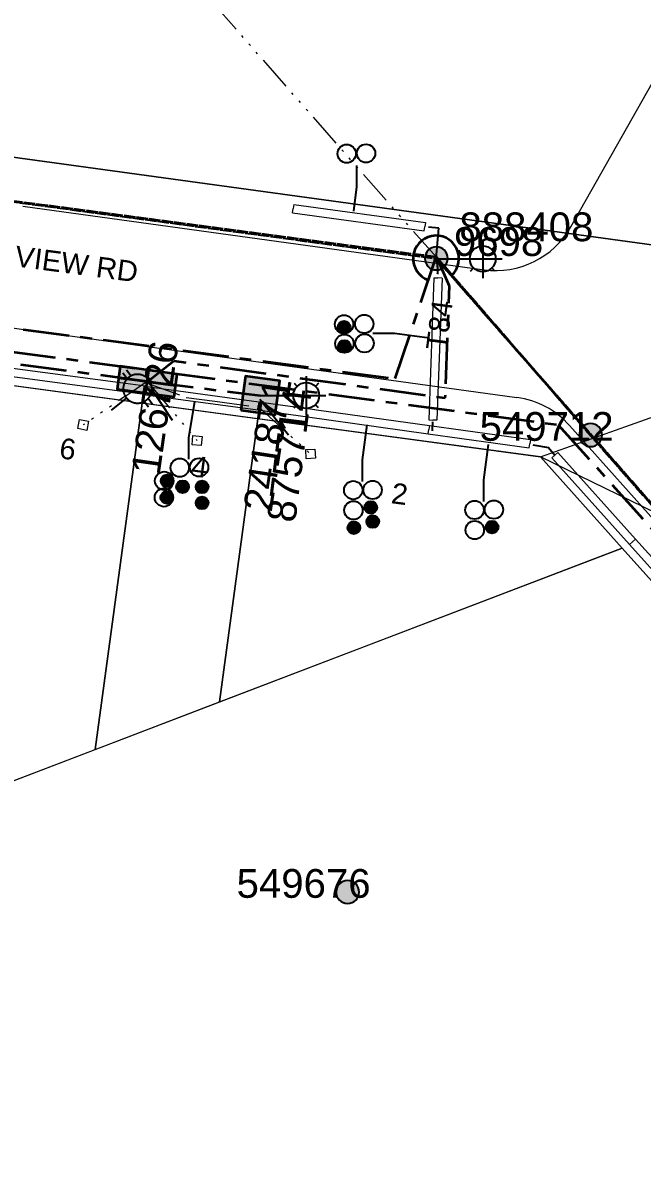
# Model space of a CAD drawing. Header units: metres. Extents: x 308278 to 310511, y 6271134 to 6272874.
# Drawn here: x 309099.5 to 309153.4, y 6271712.4 to 6271811.8 of the extents above; entities that cross this region are included whole.
import ezdxf
from ezdxf.enums import TextEntityAlignment as Align

# ---------------------------------------------------------------- set-up
doc = ezdxf.new("R2010")
doc.units = ezdxf.units.M
doc.set_wipeout_variables(frame=1)
for name, pattern in [('Cable Exist OH', [1, 1, 0]), ('Cable Exist UG', [7, 4, -1, 1, -1]), ('DOT', [6.35, 0, -6.35]), ('PHANTOMX2', [6.6, 3, -0.75, 0.2, -0.75, 0.2, -0.75, 0.2, -0.75])]:
    doc.linetypes.add(name, pattern=pattern)
doc.layers.get('0').update_dxf_attribs({"color": 6})
for name, color, linetype, lineweight in [('_User Miscellaneous1', 30, 'Continuous', 13), ('_User_HV_Exist', 1, 'Continuous', 35), ('_User_LV_Exist', 5, 'Continuous', 35), ('_User_SL_Exist', 4, 'Continuous', 35), ('Cadastre Land Parcels_SP_EXT', 118, 'Continuous', 15), ('Cadastre Roads_SP_EXT', 218, 'Continuous', 15), ('Mains_HV_EXT', 13, 'Continuous', 25), ('Mains_LV_EXT', 163, 'Continuous', 25), ('Mains_LV_SL_EXT', 135, 'Continuous', 25), ('Mains_SL_EXT', 131, 'Continuous', 25), ('Services_SP_EXT', 42, 'PHANTOMX2', 20)]:
    doc.layers.add(name, color=color, linetype=linetype, lineweight=lineweight)
doc.layers.add('Cadastre Roads_SP_NEW', color=214, linetype='Continuous', lineweight=15, transparency=0.8)
for name, color, linetype in [('Duct_SP_EXT', 30, 'Continuous'), ('Equip_LV_EXT', 7, 'Continuous'), ('Equip_SP_SL_EXT', 7, 'Continuous'), ('SupportsOH_SP_TR_HV_LV_SL_EXT', 7, 'Continuous'), ('SupportsUG_SP_LV_EXT', 7, 'Continuous'), ('SupportsUG_SP_LV_SL_EXT', 7, 'Continuous'), ('Trench_SP_EXT', 7, 'Continuous')]:
    doc.layers.add(name, color=color, linetype=linetype)
doc.styles.add('COLUMN_LABEL', font='arial.ttf', dxfattribs={"height": 2})
doc.styles.add('iecARIAL', font='arial.ttf', dxfattribs={"height": 2})
doc.styles.add('POLE_LABEL', font='arial.ttf', dxfattribs={"height": 2})
doc.styles.add('SL_LABEL', font='arial.ttf', dxfattribs={"height": 2})
doc.styles.get("Standard").update_dxf_attribs({"font": 'arial.ttf'})

# ---------------------------------------------------------------- blocks, each defined once
blk = doc.blocks.new('COLUMN_EXT')
blk.add_hatch(color=256).paths.add_polyline_path([(1.5, -1.5), (1.5, 1.5), (-1.5, 1.5), (-1.5, -1.5)])
blk.add_lwpolyline([(1.5, 1.5), (-1.5, 1.5), (-1.5, -1.5), (1.5, -1.5)], close=True)
at = {"flags": 9}
for tag, p in [('NOTES', (-1.813, 2)), ('STREETNAME', (-1.813, 1.6)), ('LOCATION', (-1.813, 1.4)), ('SUBURB', (-1.813, 1.8)), ('LEGEND', (-1.813, 1.2)), ('USAGE', (-1.813, 1)), ('COLUMN_TYPE', (-1.813, 0.4)), ('OWNED_BY', (-1.813, 0.6)), ('STATE', (-1.813, 0.8))]:
    blk.add_attdef(tag, text='', height=0.2, rotation=180, dxfattribs=at).set_placement(p, align=Align.MIDDLE_LEFT)
at = {"flags": 1}
blk.add_attdef('Z', (-1.813, 2.351), '', height=0.2, rotation=180, dxfattribs=at)
at = {"flags": 9}
for tag, style, p in [('STRUCTURE_PLANT_NUMBER', 'POLE_LABEL', (-1.813, -0.031)), ('STREET_CODE', 'COLUMN_LABEL', (-1.813, 0.2))]:
    blk.add_attdef(tag, text='', height=0.2, rotation=180, dxfattribs=dict(at, style=style)).set_placement(p, align=Align.MIDDLE_LEFT)
at = {"style": 'COLUMN_LABEL', "width": 0.9, "flags": 8}
blk.add_attdef('ASSET_NUM', text='', height=2, rotation=270, dxfattribs=at).set_placement((2, -4), align=Align.MIDDLE_LEFT)
blk = doc.blocks.new('PILLAR_EXT')
blk.add_hatch(color=256).paths.add_polyline_path([(-2.5, 1), (-2.5, -1), (2.5, -1), (2.5, 1)])
for p, q in [((0, 1), (0, -1)), ((-2.5, 0), (2.5, 0))]:
    blk.add_line(p, q)
at = {"ltscale": 10}
blk.add_line((2.5, 0), (-2.5, 0), dxfattribs=at)
blk.add_lwpolyline([(-2.5, -1), (-1.25, -1), (1.25, -1), (2.5, -1), (2.5, 1), (-2.5, 1)], close=True)
at = {"width": 0.9, "flags": 8}
blk.add_attdef('ASSET_NUM', text='', height=2, rotation=90, dxfattribs=at).set_placement((-2, 4), align=Align.MIDDLE_LEFT)
for tag, p, flags in [('OWNED_BY', (0, -0.2), 9), ('STATE', (0, -0.4), 9), ('SUPPORT_TYPE', (0, -0.6), 9), ('USAGE', (0, -0.8), 9), ('LEGEND', (0, -1), 9), ('STREETNAME', (0, -1.8), 9), ('SUBURB', (0, -2), 1), ('LOCATION', (0, -1.2), 9), ('NOTES', (0, -1.4), 9), ('PARENT', (0, -1.6), 9)]:
    blk.add_attdef(tag, p, '', height=0.2, dxfattribs=dict(flags=flags))
blk = doc.blocks.new('DUCT_EXT')
blk.add_circle((0, 0.8), 0.8)
at = {"flags": 1}
blk.add_attdef('Z', (0, 0), '', height=0.2, dxfattribs=at)
at = {"flags": 9}
for tag, p in [('DUCT_CODE', (0, 0)), ('XSECT_TYPE', (0, -0.2)), ('STATE', (0, -0.6)), ('FB_REFERENCE', (0, -0.4)), ('NOTES', (0, -0.8))]:
    blk.add_attdef(tag, text='', height=0.2, dxfattribs=at).set_placement(p, align=Align.MIDDLE_LEFT)
blk = doc.blocks.new('*U479')
at = {"transparency": 33554687, "flags": 9}
for tag, p in [('LRATECODE', (-7.4, 0)), ('LOUTREACHVOCAB', (-7.2, 0)), ('LOUTREACH', (-7, 0)), ('LANTNUMBER', (-6.6, 0)), ('LNEW', (-6.4, 0)), ('LMASTVOCAB', (-6.2, 0)), ('LMAST', (-6, 0)), ('LLAMPVOCAB', (-5.8, 0)), ('LLAMP', (-5.6, 0)), ('LEXIST', (-5.4, 0)), ('LCHARGE3PERCENT', (-5.2, 0)), ('LCHARGE3', (-5, 0)), ('LCHARGE2PERCENT', (-4.8, 0)), ('LCHARGE2', (-4.6, 0)), ('LCHARGE1PERCENT', (-4.4, 0)), ('LCHARGE1', (-4.2, 0)), ('LCATEGORY', (-4, 0)), ('LBRACKETVOCAB', (-3.8, 0)), ('LBRACKET', (-3.6, 0)), ('LKINGHEIGHT', (-3.4, 0)), ('CREPLACE', (-3.2, 0)), ('CREMOVE', (-3, 0)), ('CNUMBER', (-2.8, 0)), ('CNEW', (-2.6, 0)), ('CEXIST', (-2.4, 0)), ('USAGE', (-2.2, 0)), ('STATE', (-2, 0)), ('OWNED_BY', (-1.8, 0)), ('ORIENTATION', (-1.6, 0)), ('OPERATING_VOLTAGE', (-1.4, 0)), ('NO_PHASES', (-1.2, 0)), ('LANTERN_TYPE', (-1, 0)), ('LANTERN_PURPOSE', (-0.8, 0)), ('CONTROL_TYPE', (-0.6, 0)), ('CONSTRUCTED_VOLTAGE', (-0.4, 0))]:
    blk.add_attdef(tag, text='', height=0.001, rotation=270, dxfattribs=at).set_placement(p, align=Align.MIDDLE_LEFT)
at = {"transparency": 33554687, "style": 'SL_LABEL', "flags": 9}
blk.add_attdef('STREET_CODE', text='', height=0.001, rotation=270, dxfattribs=at).set_placement((0.001, 0), align=Align.MIDDLE_LEFT)
at = {"transparency": 33554687, "flags": 1}
blk.add_attdef('Z', (0, 0), '', height=0.001, rotation=270, dxfattribs=at)
at = {"transparency": 33554687, "width": 0.9}
blk.add_attdef('LNUMBER', text='', height=1, dxfattribs=at).set_placement((7, -1), align=Align.MIDDLE_LEFT)
at = {"transparency": 33554687, "flags": 9}
for tag, p in [('LREMOVE', (0, -7.6)), ('LREPLACE', (0, -7.8)), ('LTYPE', (0, -8)), ('LTYPEVOCAB', (0, -8.2)), ('LEGEND', (0, -8.4)), ('SUBURB', (0, -8.6)), ('STREETNAME', (0, -8.8)), ('LOCATION', (0, -9)), ('NOTES', (0, -9.2)), ('MAINTAINED_BY', (0, -9.863))]:
    blk.add_attdef(tag, text='', height=0.001, dxfattribs=at).set_placement(p, align=Align.MIDDLE_LEFT)
blk.add_attdef('OPERATED_BY', (0, -9.607), '', height=0.001, dxfattribs=at)
at = {"linetype": 'DOT', "transparency": 33554687}
blk.add_wipeout([(5.688, 0), (5.061, -1.061), (4, -1.688), (2.939, -1.061), (2.313, 0), (2.939, 1.061), (4, 1.687), (5.061, 1.061)], dxfattribs=at)
at = {"transparency": 33554687}
for p, q in [((2.939, 1.061), (3.205, 0.795)), ((4, 1.687), (4, 0)), ((5.061, 1.061), (4.795, 0.795)), ((0, 0), (4, 0)), ((2.939, -1.061), (3.205, -0.795)), ((4, 0), (5.688, 0)), ((4, 0), (4, -1.688)), ((5.061, -1.061), (4.795, -0.795))]:
    blk.add_line(p, q, dxfattribs=at)
blk.add_circle((4, 0), 1.125, dxfattribs=at)
blk = doc.blocks.new('CCP_EXT')
at = {"flags": 9}
for tag, p in [('STATE', (0, -1.8)), ('USAGE', (0, -1.2)), ('LEGEND', (0, -1.4)), ('LIFE_SUPPORT', (0, -1.6)), ('NOTES', (0, -2))]:
    blk.add_attdef(tag, text='', height=0.2, dxfattribs=at).set_placement(p, align=Align.MIDDLE_LEFT)
at = {"transparency": 33554687}
blk.add_wipeout([(0, 0.566), (0.566, 0), (0, -0.566), (-0.566, 0)], dxfattribs=at)
blk.add_lwpolyline([(-0.566, 0), (0, 0.566), (0.566, 0), (0, -0.566), (-0.566, 0)])
at = {"flags": 1}
blk.add_attdef('Z', (0, 0), '', height=0.2, dxfattribs=at)
at = {"flags": 9}
for tag, p in [('CCP_TYPE', (0, 0)), ('OPERATING_VOLTAGE', (0, -0.6)), ('ORIENTATION', (0, -0.8)), ('OWNED_BY', (0, -1)), ('CONSTRUCTED_VOLTAGE', (0, -0.2)), ('NO_PHASES', (0, -0.4))]:
    blk.add_attdef(tag, text='', height=0.2, dxfattribs=at).set_placement(p, align=Align.MIDDLE_LEFT)
blk = doc.blocks.new('POLE_EXT')
blk.add_hatch(color=256).paths.add_polyline_path([(-1, 0, 1), (1, 0, 1)])
blk.add_lwpolyline([(-1, 0, 1), (1, 0, 1)], format="xyb", close=True)
at = {"flags": 8}
blk.add_attdef('pNumber', text='', height=2, dxfattribs=at).set_placement((2.5, 2.5), align=Align.MIDDLE_CENTER)
at = {"style": 'POLE_LABEL', "flags": 9}
for tag, p in [('STRUCTURE_PLANT_NUMBER', (1.355, 0.028)), ('STREET_CODE', (1.355, -0.2))]:
    blk.add_attdef(tag, text='', height=0.2, dxfattribs=at).set_placement(p, align=Align.MIDDLE_LEFT)
at = {"flags": 9}
for tag, p in [('OWNED_BY', (1.355, -0.4)), ('SPECIAL_USE', (1.355, -0.8)), ('STATE', (1.355, -1)), ('PARENT', (1.355, -0.6)), ('cLV', (1.355, -1.4)), ('cHV', (1.355, -2)), ('hDepth', (1.355, -1.6)), ('hDia', (1.355, -1.8)), ('USAGE', (1.355, -1.2)), ('LBRACKET', (1.355, -2.2)), ('LExisting', (1.355, -2.4)), ('LANTNUMBER', (1.355, -2.6)), ('LOther', (1.355, -2.8)), ('LRemove', (1.355, -3)), ('cLinedev', (1.355, -3.4)), ('pExisting', (1.355, -3.8)), ('LEGEND', (1.355, -3.2)), ('LOCATION', (1.355, -3.6)), ('PFNUMBER', (1.355, -4)), ('pFooting', (1.355, -4.4)), ('pNew', (1.355, -4.6)), ('pRelocate', (1.355, -5)), ('NEWPFNUMBER', (1.355, -4.2)), ('cspan', (1.355, -6)), ('pRemove', (1.355, -5.2)), ('pReplace', (1.355, -5.4)), ('pStay', (1.355, -5.6)), ('pType', (1.355, -5.8)), ('STREETNAME', (1.355, -6.2)), ('SUBURB', (1.355, -6.4)), ('OPERATED_BY', (1.355, -7.014)), ('NOTES', (1.355, -6.6)), ('MAINTAINED_BY', (1.355, -6.814))]:
    blk.add_attdef(tag, text='', height=0.2, dxfattribs=at).set_placement(p, align=Align.MIDDLE_LEFT)
at = {"flags": 1}
blk.add_attdef('Z', (1.355, -7.328), '', height=0.2, dxfattribs=at)
blk = doc.blocks.new('LV_UG_LINKS_OPEN_EXT')
at = {"layer": 'Equip_LV_EXT'}
for tag, height, flags, p in [('CONSTRUCTED_VOLTAGE', 0.167, 9, (3.167, -1.833)), ('NO_PHASES', 0.167, 9, (3.167, -2)), ('OPERATING_VOLTAGE', 0.2, 9, (3, -2.6)), ('ORIENTATION', 0.2, 9, (3, -2.8)), ('STATE', 0.2, 9, (3, -3)), ('SWITCH_TYPE', 0.2, 9, (3, -3.2)), ('OWNED_BY', 0.2, 9, (3, -3.8)), ('OPERATED_BY', 0.2, 9, (3, -4)), ('USAGE', 0.2, 9, (3, -3.4)), ('NOTES', 0.2, 9, (3, -3.6)), ('TYPE', 0.2, 9, (3, -4.6)), ('Z', 0.2, 1, (3, -4.8)), ('MAINTAINED_BY', 0.2, 9, (3, -4.2)), ('NUMBER_OF_PHASES', 0.2, 9, (3, -4.4))]:
    blk.add_attdef(tag, text='', height=height, dxfattribs=dict(at, flags=flags)).set_placement(p, align=Align.MIDDLE_LEFT)
at = {"transparency": 33554687}
blk.add_wipeout([(4, 1.25), (3.969, 1.25), (3.939, 1.248), (3.908, 1.247), (3.877, 1.244), (3.847, 1.241), (3.817, 1.236), (3.786, 1.232), (3.756, 1.226), (3.726, 1.22), (3.696, 1.213), (3.667, 1.205), (3.637, 1.196), (3.608, 1.187), (3.579, 1.177), (3.55, 1.166), (3.522, 1.155), (3.493, 1.143), (3.466, 1.13), (3.438, 1.117), (3.411, 1.102), (3.384, 1.088), (3.357, 1.072), (3.331, 1.056), (3.306, 1.039), (3.28, 1.022), (3.255, 1.004), (3.231, 0.985), (3.207, 0.966), (3.184, 0.947), (3.161, 0.926), (3.138, 0.905), (3.116, 0.884), (3.095, 0.862), (3.074, 0.839), (3.053, 0.816), (3.034, 0.793), (3.015, 0.769), (2.996, 0.745), (2.978, 0.72), (2.961, 0.694), (2.944, 0.669), (2.928, 0.643), (2.912, 0.616), (2.898, 0.589), (2.883, 0.562), (2.87, 0.534), (2.857, 0.507), (2.845, 0.478), (2.834, 0.45), (2.823, 0.421), (2.813, 0.392), (2.804, 0.363), (2.795, 0.333), (2.787, 0.304), (2.78, 0.274), (2.774, 0.244), (2.768, 0.214), (2.764, 0.183), (2.759, 0.153), (2.756, 0.123), (2.753, 0.092), (2.752, 0.061), (2.75, 0.031), (2.75, 0), (2.75, -0.031), (2.752, -0.061), (2.753, -0.092), (2.756, -0.123), (2.759, -0.153), (2.764, -0.183), (2.768, -0.214), (2.774, -0.244), (2.78, -0.274), (2.787, -0.304), (2.795, -0.333), (2.804, -0.363), (2.813, -0.392), (2.823, -0.421), (2.834, -0.45), (2.845, -0.478), (2.857, -0.507), (2.87, -0.534), (2.883, -0.562), (2.898, -0.589), (2.912, -0.616), (2.928, -0.643), (2.944, -0.669), (2.961, -0.694), (2.978, -0.72), (2.996, -0.745), (3.015, -0.769), (3.034, -0.793), (3.053, -0.816), (3.074, -0.839), (3.095, -0.862), (3.116, -0.884), (3.138, -0.905), (3.161, -0.926), (3.184, -0.947), (3.207, -0.966), (3.231, -0.985), (3.255, -1.004), (3.28, -1.022), (3.306, -1.039), (3.331, -1.056), (3.357, -1.072), (3.384, -1.088), (3.411, -1.102), (3.438, -1.117), (3.466, -1.13), (3.493, -1.143), (3.522, -1.155), (3.55, -1.166), (3.579, -1.177), (3.608, -1.187), (3.637, -1.196), (3.667, -1.205), (3.696, -1.213), (3.726, -1.22), (3.756, -1.226), (3.786, -1.232), (3.817, -1.236), (3.847, -1.241), (3.877, -1.244), (3.908, -1.247), (3.939, -1.248), (3.969, -1.25), (4, -1.25), (4.031, -1.25), (4.061, -1.248), (4.092, -1.247), (4.123, -1.244), (4.153, -1.241), (4.183, -1.236), (4.214, -1.232), (4.244, -1.226), (4.274, -1.22), (4.304, -1.213), (4.333, -1.205), (4.363, -1.196), (4.392, -1.187), (4.421, -1.177), (4.45, -1.166), (4.478, -1.155), (4.507, -1.143), (4.534, -1.13), (4.562, -1.117), (4.589, -1.102), (4.616, -1.088), (4.643, -1.072), (4.669, -1.056), (4.694, -1.039), (4.72, -1.022), (4.745, -1.004), (4.769, -0.985), (4.793, -0.966), (4.816, -0.947), (4.839, -0.926), (4.862, -0.905), (4.884, -0.884), (4.905, -0.862), (4.926, -0.839), (4.947, -0.816), (4.966, -0.793), (4.985, -0.769), (5.004, -0.745), (5.022, -0.72), (5.039, -0.694), (5.056, -0.669), (5.072, -0.643), (5.088, -0.616), (5.102, -0.589), (5.117, -0.562), (5.13, -0.534), (5.143, -0.507), (5.155, -0.478), (5.166, -0.45), (5.177, -0.421), (5.187, -0.392), (5.196, -0.363), (5.205, -0.333), (5.213, -0.304), (5.22, -0.274), (5.226, -0.244), (5.232, -0.214), (5.236, -0.183), (5.241, -0.153), (5.244, -0.123), (5.247, -0.092), (5.248, -0.061), (5.25, -0.031), (5.25, 0), (5.25, 0.031), (5.248, 0.061), (5.247, 0.092), (5.244, 0.123), (5.241, 0.153), (5.236, 0.183), (5.232, 0.214), (5.226, 0.244), (5.22, 0.274), (5.213, 0.304), (5.205, 0.333), (5.196, 0.363), (5.187, 0.392), (5.177, 0.421), (5.166, 0.45), (5.155, 0.478), (5.143, 0.507), (5.13, 0.534), (5.117, 0.562), (5.102, 0.589), (5.088, 0.616), (5.072, 0.643), (5.056, 0.669), (5.039, 0.694), (5.022, 0.72), (5.004, 0.745), (4.985, 0.769), (4.966, 0.793), (4.947, 0.816), (4.926, 0.839), (4.905, 0.862), (4.884, 0.884), (4.862, 0.905), (4.839, 0.926), (4.816, 0.947), (4.793, 0.966), (4.769, 0.985), (4.745, 1.004), (4.72, 1.022), (4.694, 1.039), (4.669, 1.056), (4.643, 1.072), (4.616, 1.088), (4.589, 1.102), (4.562, 1.117), (4.534, 1.13), (4.507, 1.143), (4.478, 1.155), (4.45, 1.166), (4.421, 1.177), (4.392, 1.187), (4.363, 1.196), (4.333, 1.205), (4.304, 1.213), (4.274, 1.22), (4.244, 1.226), (4.214, 1.232), (4.183, 1.236), (4.153, 1.241), (4.123, 1.244), (4.092, 1.247), (4.061, 1.248), (4.031, 1.25)], dxfattribs=at).dxf.layer = 'Equip_LV_EXT'
at = {"layer": 'Equip_LV_EXT'}
for p, q in [((3.792, 1.863), (3.792, 1.232)), ((4.208, 1.863), (4.208, 1.232)), ((3.792, -1.232), (3.792, -1.863)), ((4.208, -1.232), (4.208, -1.863))]:
    blk.add_line(p, q, dxfattribs=at)
at = {"layer": 'Equip_LV_EXT', "flags": 128}
blk.add_lwpolyline([(4, 1.25), (3.969, 1.25), (3.939, 1.248), (3.908, 1.247), (3.877, 1.244), (3.847, 1.241), (3.817, 1.236), (3.786, 1.232), (3.756, 1.226), (3.726, 1.22), (3.696, 1.213), (3.667, 1.205), (3.637, 1.196), (3.608, 1.187), (3.579, 1.177), (3.55, 1.166), (3.522, 1.155), (3.493, 1.143), (3.466, 1.13), (3.438, 1.117), (3.411, 1.102), (3.384, 1.088), (3.357, 1.072), (3.331, 1.056), (3.306, 1.039), (3.28, 1.022), (3.255, 1.004), (3.231, 0.985), (3.207, 0.966), (3.184, 0.947), (3.161, 0.926), (3.138, 0.905), (3.116, 0.884), (3.095, 0.862), (3.074, 0.839), (3.053, 0.816), (3.034, 0.793), (3.015, 0.769), (2.996, 0.745), (2.978, 0.72), (2.961, 0.694), (2.944, 0.669), (2.928, 0.643), (2.912, 0.616), (2.898, 0.589), (2.883, 0.562), (2.87, 0.534), (2.857, 0.507), (2.845, 0.478), (2.834, 0.45), (2.823, 0.421), (2.813, 0.392), (2.804, 0.363), (2.795, 0.333), (2.787, 0.304), (2.78, 0.274), (2.774, 0.244), (2.768, 0.214), (2.764, 0.183), (2.759, 0.153), (2.756, 0.123), (2.753, 0.092), (2.752, 0.061), (2.75, 0.031), (2.75, 0), (2.75, -0.031), (2.752, -0.061), (2.753, -0.092), (2.756, -0.123), (2.759, -0.153), (2.764, -0.183), (2.768, -0.214), (2.774, -0.244), (2.78, -0.274), (2.787, -0.304), (2.795, -0.333), (2.804, -0.363), (2.813, -0.392), (2.823, -0.421), (2.834, -0.45), (2.845, -0.478), (2.857, -0.507), (2.87, -0.534), (2.883, -0.562), (2.898, -0.589), (2.912, -0.616), (2.928, -0.643), (2.944, -0.669), (2.961, -0.694), (2.978, -0.72), (2.996, -0.745), (3.015, -0.769), (3.034, -0.793), (3.053, -0.816), (3.074, -0.839), (3.095, -0.862), (3.116, -0.884), (3.138, -0.905), (3.161, -0.926), (3.184, -0.947), (3.207, -0.966), (3.231, -0.985), (3.255, -1.004), (3.28, -1.022), (3.306, -1.039), (3.331, -1.056), (3.357, -1.072), (3.384, -1.088), (3.411, -1.102), (3.438, -1.117), (3.466, -1.13), (3.493, -1.143), (3.522, -1.155), (3.55, -1.166), (3.579, -1.177), (3.608, -1.187), (3.637, -1.196), (3.667, -1.205), (3.696, -1.213), (3.726, -1.22), (3.756, -1.226), (3.786, -1.232), (3.817, -1.236), (3.847, -1.241), (3.877, -1.244), (3.908, -1.247), (3.939, -1.248), (3.969, -1.25), (4, -1.25), (4.031, -1.25), (4.061, -1.248), (4.092, -1.247), (4.123, -1.244), (4.153, -1.241), (4.183, -1.236), (4.214, -1.232), (4.244, -1.226), (4.274, -1.22), (4.304, -1.213), (4.333, -1.205), (4.363, -1.196), (4.392, -1.187), (4.421, -1.177), (4.45, -1.166), (4.478, -1.155), (4.507, -1.143), (4.534, -1.13), (4.562, -1.117), (4.589, -1.102), (4.616, -1.088), (4.643, -1.072), (4.669, -1.056), (4.694, -1.039), (4.72, -1.022), (4.745, -1.004), (4.769, -0.985), (4.793, -0.966), (4.816, -0.947), (4.839, -0.926), (4.862, -0.905), (4.884, -0.884), (4.905, -0.862), (4.926, -0.839), (4.947, -0.816), (4.966, -0.793), (4.985, -0.769), (5.004, -0.745), (5.022, -0.72), (5.039, -0.694), (5.056, -0.669), (5.072, -0.643), (5.088, -0.616), (5.102, -0.589), (5.117, -0.562), (5.13, -0.534), (5.143, -0.507), (5.155, -0.478), (5.166, -0.45), (5.177, -0.421), (5.187, -0.392), (5.196, -0.363), (5.205, -0.333), (5.213, -0.304), (5.22, -0.274), (5.226, -0.244), (5.232, -0.214), (5.236, -0.183), (5.241, -0.153), (5.244, -0.123), (5.247, -0.092), (5.248, -0.061), (5.25, -0.031), (5.25, 0), (5.25, 0.031), (5.248, 0.061), (5.247, 0.092), (5.244, 0.123), (5.241, 0.153), (5.236, 0.183), (5.232, 0.214), (5.226, 0.244), (5.22, 0.274), (5.213, 0.304), (5.205, 0.333), (5.196, 0.363), (5.187, 0.392), (5.177, 0.421), (5.166, 0.45), (5.155, 0.478), (5.143, 0.507), (5.13, 0.534), (5.117, 0.562), (5.102, 0.589), (5.088, 0.616), (5.072, 0.643), (5.056, 0.669), (5.039, 0.694), (5.022, 0.72), (5.004, 0.745), (4.985, 0.769), (4.966, 0.793), (4.947, 0.816), (4.926, 0.839), (4.905, 0.862), (4.884, 0.884), (4.862, 0.905), (4.839, 0.926), (4.816, 0.947), (4.793, 0.966), (4.769, 0.985), (4.745, 1.004), (4.72, 1.022), (4.694, 1.039), (4.669, 1.056), (4.643, 1.072), (4.616, 1.088), (4.589, 1.102), (4.562, 1.117), (4.534, 1.13), (4.507, 1.143), (4.478, 1.155), (4.45, 1.166), (4.421, 1.177), (4.392, 1.187), (4.363, 1.196), (4.333, 1.205), (4.304, 1.213), (4.274, 1.22), (4.244, 1.226), (4.214, 1.232), (4.183, 1.236), (4.153, 1.241), (4.123, 1.244), (4.092, 1.247), (4.061, 1.248), (4.031, 1.25)], close=True, dxfattribs=at)
at = {"layer": 'Equip_LV_EXT', "flags": 9}
blk.add_attdef('ACTUAL_STATUS', text='', height=0.167, dxfattribs=at).set_placement((3.167, -1.667), align=Align.MIDDLE_LEFT)
blk = doc.blocks.new('CABLE_LARGE_EXT')
h = blk.add_hatch(color=256)
edge = h.paths.add_edge_path()
edge.add_arc((0, 0.55), 0.55, 0, 360)
blk.add_circle((0, 0.55), 0.55)
at = {"flags": 1}
blk.add_attdef('Z', (0, 0), '', height=0.2, dxfattribs=at)
at = {"flags": 9}
for tag, p in [('COND_CODE', (0, 0)), ('XSECT_SIZE', (0, -0.6)), ('STATE', (0, -0.4)), ('FB_REFERENCE', (0, -0.2)), ('NOTES', (0, -0.8))]:
    blk.add_attdef(tag, text='', height=0.2, dxfattribs=at).set_placement(p, align=Align.MIDDLE_LEFT)

msp = doc.modelspace()

# ---------------------------------------------------------------- linework, layer by layer
at = {"layer": '_User Miscellaneous1'}
for p, q in [((309122.986, 6271795.274), (309123.035, 6271795.631)), ((309123.084, 6271795.987), (309123.035, 6271795.631)), ((309123.084, 6271795.987), (309134.531, 6271794.412)), ((309122.986, 6271795.274), (309134.433, 6271793.699)), ((309134.531, 6271794.412), (309134.482, 6271794.055)), ((309134.433, 6271793.699), (309134.482, 6271794.055)), ((309134.819, 6271777.263), (309135.179, 6271777.25)), ((309134.881, 6271776.775), (309134.831, 6271776.418)), ((309134.881, 6271776.775), (309134.831, 6271776.418)), ((309134.881, 6271776.775), (309143.663, 6271775.55)), ((309135.539, 6271777.237), (309135.179, 6271777.25)), ((309134.781, 6271776.062), (309134.831, 6271776.418)), ((309134.781, 6271776.062), (309143.563, 6271774.836)), ((309134.782, 6271776.062), (309134.831, 6271776.418)), ((309143.663, 6271775.55), (309143.613, 6271775.193)), ((309143.563, 6271774.836), (309143.613, 6271775.193)), ((309145.529, 6271773.965), (309145.797, 6271774.205)), ((309145.529, 6271773.965), (309152.27, 6271766.424)), ((309146.066, 6271774.445), (309145.797, 6271774.205)), ((309146.066, 6271774.445), (309152.806, 6271766.905)), ((309152.27, 6271766.424), (309152.538, 6271766.664)), ((309152.806, 6271766.905), (309152.538, 6271766.664)), ((309152.806, 6271766.905), (309197.301, 6271717.474)), ((309152.27, 6271766.424), (309196.766, 6271716.992))]:
    msp.add_line(p, q, dxfattribs=at)
at = {"layer": 'Cadastre Land Parcels_SP_EXT', "linetype": 'Continuous'}
for points in [[(309122.099, 6271940.391), (309102.142, 6271966.8), (309077.032, 6271947.924), (309059.588, 6271925.474), (309054.983, 6271877.794), (309018.499, 6271881.315), (309011.806, 6271811.997), (309022.595, 6271810.518), (309184.649, 6271788.315), (309209.035, 6271798.08), (309218.119, 6271813.033), (309122.099, 6271940.391)], [(309105.821, 6271748.613), (309109.891, 6271778.73), (309097.013, 6271780.472), (309092.168, 6271743.394), (309105.821, 6271748.613)], [(309116.642, 6271752.749), (309119.967, 6271777.368), (309109.891, 6271778.73), (309105.821, 6271748.613), (309116.642, 6271752.749)], [(309151.633, 6271766.124), (309144.555, 6271774.044), (309119.967, 6271777.368), (309116.642, 6271752.749), (309151.633, 6271766.124)], [(308755.559, 6271548.37), (308908.868, 6271606.914), (309196.163, 6271716.614), (309151.633, 6271766.124), (308907.526, 6271672.815), (308874.356, 6271660.134), (308727.589, 6271604.144), (308755.559, 6271548.37)]]:
    msp.add_lwpolyline(points, close=True, dxfattribs=at)
at = {"layer": 'Cadastre Roads_SP_EXT', "linetype": 'Continuous'}
msp.add_lwpolyline([(309348.49, 6271575.48), (309334.37, 6271591.297), (309304.852, 6271624.417), (309271.065, 6271662.255), (309230.516, 6271707.752), (309202.859, 6271738.731), (309202.104, 6271746.053), (309169.309, 6271762.005), (309144.555, 6271774.044), (309151.633, 6271766.124), (309196.163, 6271716.614), (309236.586, 6271671.612), (309276.984, 6271626.577), (309308.553, 6271591.435), (309316.931, 6271582.092), (309326.973, 6271570.896), (309336.578, 6271560.186), (309348.49, 6271575.48)], close=True, dxfattribs=at)
at = {"layer": 'Cadastre Roads_SP_NEW'}
for p, q in [((309147.187, 6271794.053), (309185.881, 6271862.52)), ((309278.92, 6271628.933), (309147.07, 6271776.78))]:
    msp.add_line(p, q, dxfattribs=at)
msp.add_arc((309141.473, 6271771.788), 7.5, 41.72667, 82.14621, dxfattribs=at)
at = {"layer": 'Duct_SP_EXT'}
for points in [[(309128.55, 6271799.389), (309128.55, 6271797.525), (309128.277, 6271795.397)], [(309129.958, 6271784.805), (309131.838, 6271784.805), (309134.905, 6271784.405)], [(309113.975, 6271773.856), (309113.972, 6271775.737), (309114.47, 6271778.833)], [(309129.063, 6271771.902), (309129.071, 6271773.78), (309129.477, 6271776.849)], [(309139.611, 6271770.183), (309139.619, 6271772.062), (309140.025, 6271775.13)], [(309139.611, 6271770.183), (309139.619, 6271772.062), (309140.025, 6271775.13)]]:
    msp.add_lwpolyline(points, dxfattribs=at)
at = {"layer": 'Mains_HV_EXT', "linetype": 'Continuous'}
msp.add_lwpolyline([(309136.795, 6271789.809, 3.633236), (309134.796, 6271789.412)], format="xyb", dxfattribs=at)
at = {"layer": 'Trench_SP_EXT', "linetype": 'Cable Exist UG'}
for points in [[(309110.337, 6271780.597), (309106.621, 6271777.655)], [(309110.304, 6271780.571), (309112.797, 6271776.82)], [(309135.157, 6271777.107), (309135.122, 6271776.304)], [(309143.877, 6271775.093), (309145.239, 6271774.861), (309145.797, 6271774.205)]]:
    msp.add_lwpolyline(points, dxfattribs=at)

# ---------------------------------------------------------------- block references
at = {"layer": 'Duct_SP_EXT'}
for name, p, rotation in [('DUCT_EXT', (309128.489, 6271800.407), 90.08043177349576), ('DUCT_EXT', (309130.171, 6271800.431), 90.08043177349576), ('DUCT_EXT', (309113.976, 6271773.113), 90.08043177349576), ('DUCT_EXT', (309115.657, 6271773.138), 90.08043177349576), ('DUCT_EXT', (309112.619, 6271771.968), 90.0000000000002), ('CABLE_LARGE_EXT', (309112.619, 6271771.968), 90.0000000000002), ('CABLE_LARGE_EXT', (309113.972, 6271771.461), 90.08043177349576), ('CABLE_LARGE_EXT', (309115.659, 6271771.435), 90.08043177349576), ('DUCT_EXT', (309129.059, 6271771.16), 90.07949392258129), ('DUCT_EXT', (309130.743, 6271771.183), 90.07949392258129), ('DUCT_EXT', (309112.596, 6271770.521), 90.0000000000002), ('CABLE_LARGE_EXT', (309112.596, 6271770.521), 90.0000000000002), ('CABLE_LARGE_EXT', (309115.659, 6271770.048), 90.08043177349576), ('DUCT_EXT', (309129.077, 6271769.406), 90.07949392258129), ('CABLE_LARGE_EXT', (309130.337, 6271769.661), 90.08043177349576), ('DUCT_EXT', (309139.607, 6271769.442), 90.07949392258129), ('DUCT_EXT', (309141.291, 6271769.465), 90.07949392258129), ('CABLE_LARGE_EXT', (309130.504, 6271768.425), 90.08043177349576), ('CABLE_LARGE_EXT', (309128.864, 6271767.898), 90.08043177349576), ('DUCT_EXT', (309139.625, 6271767.688), 90.07949392258129), ('CABLE_LARGE_EXT', (309140.886, 6271767.943), 90.08043177349576)]:
    msp.add_blockref(name, p, dxfattribs=dict(at, rotation=rotation))
for name, p in [('DUCT_EXT', (309127.461, 6271784.775)), ('CABLE_LARGE_EXT', (309127.461, 6271784.775)), ('DUCT_EXT', (309129.215, 6271784.805)), ('DUCT_EXT', (309127.491, 6271783.099)), ('DUCT_EXT', (309129.238, 6271783.122)), ('CABLE_LARGE_EXT', (309127.491, 6271783.099))]:
    msp.add_blockref(name, p, dxfattribs=at)
at = {"layer": 'SupportsOH_SP_TR_HV_LV_SL_EXT'}
ref = msp.add_blockref('POLE_EXT', (309148.902, 6271775.946), dxfattribs=at)
ref.add_attrib('ASSET_NUM', '549712', dxfattribs={"layer": '0', "height": 2.5, "rotation": 359.99313, "style": 'POLE_LABEL'}).set_placement((309150.902, 6271776.696), align=Align.MIDDLE_RIGHT)
ref = msp.add_blockref('POLE_EXT', (309127.767, 6271736.225), dxfattribs=at)
ref.add_attrib('ASSET_NUM', '549676', dxfattribs={"layer": '0', "height": 2.5, "style": 'POLE_LABEL'}).set_placement((309129.767, 6271736.975), align=Align.MIDDLE_RIGHT)
at = {"layer": 'SupportsUG_SP_LV_EXT'}
ref = msp.add_blockref('PILLAR_EXT', (309110.337, 6271780.597), dxfattribs=dict(at, rotation=172.220441546878))
ref.add_attrib('ASSET_NUM', '126726', dxfattribs={"layer": '0', "height": 2.5, "rotation": 81.79663, "style": 'iecARIAL'}).set_placement((309111.837, 6271784.097), align=Align.MIDDLE_RIGHT)
at = {"layer": 'SupportsUG_SP_LV_SL_EXT'}
ref = msp.add_blockref('COLUMN_EXT', (309120.175, 6271779.384), dxfattribs=dict(at, rotation=172.3408238815766))
ref.add_attrib('ASSET_NUM', '875714', dxfattribs={"layer": '0', "height": 2.5, "rotation": 82.87684, "style": 'COLUMN_LABEL'}).set_placement((309122.175, 6271780.134), align=Align.TOP_RIGHT)

# ---------------------------------------------------------------- texts
at = {"layer": 'Cadastre Land Parcels_SP_EXT'}
for s, rotation, p in [('6', 352.58984, (309102.625, 6271773.938)), ('4', 352.58866, (309114.093, 6271772.388)), ('2', 352.5911, (309131.488, 6271770.032))]:
    msp.add_text(s, height=1.8, rotation=rotation, dxfattribs=at).set_placement(p)
at = {"layer": 'Cadastre Roads_SP_EXT'}
msp.add_text('HILLVIEW RD', height=1.8, rotation=352.5041, dxfattribs=at).set_placement((309093.479, 6271791.316))
at = {"layer": 'Mains_LV_EXT'}
msp.add_text('T84', height=1.8, rotation=82.5707, dxfattribs=at).set_placement((309136.362, 6271783.235))

# ---------------------------------------------------------------- next in the draw order: block references
at = {"layer": 'Equip_SP_SL_EXT'}
ref = msp.add_blockref('*U479', (309135.519, 6271791.268), dxfattribs=at)
ref.add_attrib('ASSET_NUM', '9698', dxfattribs={"layer": '0', "height": 2.5, "rotation": 359.98138, "style": 'iecARIAL'}).set_placement((309137.019, 6271792.768), align=Align.MIDDLE_LEFT)
ref = msp.add_blockref('*U479', (309120.175, 6271779.384), dxfattribs=at)
ref.add_attrib('ASSET_NUM', '241871', dxfattribs={"layer": '0', "height": 2.5, "rotation": 81.36271, "style": 'iecARIAL'}).set_placement((309121.675, 6271780.884), align=Align.MIDDLE_RIGHT)
at = {"layer": 'Services_SP_EXT'}
for p, rotation in [((309104.78, 6271776.823), 34.22044141338534), ((309114.681, 6271775.467), 130.2204412318273)]:
    msp.add_blockref('CCP_EXT', p, dxfattribs=dict(at, rotation=rotation))

# ---------------------------------------------------------------- next in the draw order: linework, layer by layer
at = {"layer": '_User Miscellaneous1'}
for p, q in [((309135.269, 6271789.624), (309134.819, 6271777.263)), ((309135.269, 6271789.624), (309135.629, 6271789.611)), ((309135.989, 6271789.598), (309135.539, 6271777.237)), ((309135.989, 6271789.598), (309135.629, 6271789.611)), ((309119.955, 6271778.127), (309120.005, 6271778.483)), ((309119.956, 6271778.127), (309120.005, 6271778.483)), ((309120.054, 6271778.84), (309120.005, 6271778.483)), ((309120.053, 6271778.84), (309120.005, 6271778.483)), ((309120.054, 6271778.84), (309134.881, 6271776.775)), ((309119.955, 6271778.127), (309134.782, 6271776.062))]:
    msp.add_line(p, q, dxfattribs=at)
at = {"layer": '_User_HV_Exist', "linetype": 'Continuous'}
msp.add_lwpolyline([(309136.795, 6271789.809, 3.633236), (309134.796, 6271789.412)], format="xyb", dxfattribs=at)
at = {"layer": '_User_HV_Exist', "linetype": 'Cable Exist OH'}
msp.add_lwpolyline([(309166.194, 6271756.292), (309135.49, 6271791.297)], dxfattribs=at)
at = {"layer": '_User_LV_Exist', "linetype": 'Cable Exist OH', "flags": 128}
for points in [[(309135.492, 6271791.396), (309071.994, 6271799.801)], [(309135.492, 6271791.396), (309148.905, 6271775.929), (309166.139, 6271756.332), (309188.533, 6271731.085)]]:
    msp.add_lwpolyline(points, dxfattribs=at)
at = {"layer": 'Cadastre Roads_SP_NEW'}
msp.add_line((309099.527, 6271795.845), (309139.632, 6271790.313), dxfattribs=at)
msp.add_arc((309140.657, 6271797.743), 7.5, 262.14621, 330.52726, dxfattribs=at)
at = {"layer": 'Mains_HV_EXT', "linetype": 'Cable Exist OH'}
msp.add_lwpolyline([(309166.194, 6271756.292), (309135.49, 6271791.297)], dxfattribs=at)
at = {"layer": 'Mains_SL_EXT', "linetype": 'Cable Exist OH'}
for points in [[(309071.994, 6271799.801), (309135.519, 6271791.268)], [(309135.519, 6271791.268), (309166.209, 6271756.273)]]:
    msp.add_lwpolyline(points, dxfattribs=at)
at = {"layer": 'Services_SP_EXT'}
msp.add_lwpolyline([(309135.492, 6271791.396), (309115.521, 6271814.12), (309124.585, 6271821.998)], dxfattribs=at)
at = {"layer": 'Trench_SP_EXT', "linetype": 'Cable Exist UG'}
for points in [[(309135.475, 6271791.299), (309135.7, 6271793.936), (309134.816, 6271794.031)], [(309120.132, 6271779.077), (309122.913, 6271775.599)]]:
    msp.add_lwpolyline(points, dxfattribs=at)
msp.add_lwpolyline([(309135.475, 6271791.299, -0.08682), (309135.601, 6271789.944)], format="xyb", dxfattribs=at)

# ---------------------------------------------------------------- next in the draw order: block references
at = {"layer": 'Services_SP_EXT', "rotation": 137.726311182352}
msp.add_blockref('CCP_EXT', (309124.549, 6271774.306), dxfattribs=at)
at = {"layer": 'SupportsOH_SP_TR_HV_LV_SL_EXT'}
ref = msp.add_blockref('POLE_EXT', (309135.49, 6271791.297), dxfattribs=at)
ref.add_attrib('ASSET_NUM', '888408', dxfattribs={"layer": '0', "height": 2.5, "style": 'POLE_LABEL'}).set_placement((309137.49, 6271792.047), align=Align.BOTTOM_LEFT)

# ---------------------------------------------------------------- next in the draw order: linework, layer by layer
at = {"layer": 'Cadastre Roads_SP_EXT', "linetype": 'Continuous'}
msp.add_lwpolyline([(309161.503, 6271780.076), (309184.649, 6271788.315), (309022.595, 6271810.518), (309020.845, 6271790.768), (309144.555, 6271774.044), (309161.503, 6271780.076)], close=True, dxfattribs=at)

# ---------------------------------------------------------------- next in the draw order: block references
at = {"layer": '_User_SL_Exist'}
ref = msp.add_blockref('COLUMN_EXT', (309120.175, 6271779.384), dxfattribs=dict(at, rotation=172.3408238815766))
ref.add_attrib('ASSET_NUM', '875714', dxfattribs={"layer": '0', "height": 2.5, "rotation": 82.87684, "style": 'COLUMN_LABEL'}).set_placement((309122.175, 6271780.134), align=Align.TOP_RIGHT)

# ---------------------------------------------------------------- next in the draw order: block references
at = {"layer": 'Equip_LV_EXT', "rotation": 217.0668965311093}
msp.add_blockref('LV_UG_LINKS_OPEN_EXT', (309112.694, 6271782.385), dxfattribs=at)

# ---------------------------------------------------------------- next in the draw order: linework, layer by layer
at = {"layer": '_User Miscellaneous1'}
for p, q in [((309074.096, 6271785.009), (309110.19, 6271780.217)), ((309074.001, 6271784.295), (309110.095, 6271779.503)), ((309110.095, 6271779.503), (309110.142, 6271779.86)), ((309110.19, 6271780.217), (309110.142, 6271779.86)), ((309110.224, 6271779.451), (309110.272, 6271779.807)), ((309110.321, 6271780.164), (309110.272, 6271779.807)), ((309110.321, 6271780.164), (309120.053, 6271778.84)), ((309110.224, 6271779.451), (309119.956, 6271778.127))]:
    msp.add_line(p, q, dxfattribs=at)
at = {"layer": '_User_HV_Exist', "linetype": 'Cable Exist UG'}
for points in [[(309044.054, 6271792.496), (309131.893, 6271780.849), (309131.893, 6271780.849), (309135.475, 6271791.416)], [(309040.426, 6271780.836), (309041.594, 6271782.302), (309042.864, 6271790.64), (309042.864, 6271790.64), (309146.095, 6271776.842), (309188.693, 6271729.406), (309278.521, 6271629.356)]]:
    msp.add_lwpolyline(points, dxfattribs=at)
at = {"layer": '_User_LV_Exist', "linetype": 'Cable Exist UG', "flags": 128}
for points in [[(309110.35, 6271780.581), (309112.653, 6271782.391), (309112.653, 6271782.391), (309119.804, 6271781.426), (309136.267, 6271779.173), (309136.267, 6271779.173), (309136.621, 6271788.885), (309135.589, 6271791.285)], [(309066.363, 6271786.462), (309069.104, 6271788.101), (309069.104, 6271788.101), (309075.986, 6271787.196), (309077.061, 6271785.051), (309110.465, 6271780.613)]]:
    msp.add_lwpolyline(points, dxfattribs=at)
at = {"layer": '_User_SL_Exist', "linetype": 'Cable Exist UG', "flags": 128}
msp.add_lwpolyline([(309110.366, 6271780.594), (309120.175, 6271779.384)], dxfattribs=at)
at = {"layer": 'Cadastre Roads_SP_NEW'}
msp.add_line((309021.933, 6271795.848), (309142.498, 6271779.217), dxfattribs=at)
at = {"layer": 'Mains_HV_EXT', "linetype": 'Cable Exist UG'}
for points in [[(309044.054, 6271792.496), (309131.893, 6271780.849), (309131.893, 6271780.849), (309135.475, 6271791.416)], [(309040.426, 6271780.836), (309041.594, 6271782.302), (309042.864, 6271790.64), (309042.864, 6271790.64), (309146.095, 6271776.842), (309188.693, 6271729.406), (309278.521, 6271629.356)]]:
    msp.add_lwpolyline(points, dxfattribs=at)
at = {"layer": 'Mains_LV_SL_EXT', "linetype": 'Cable Exist UG'}
msp.add_lwpolyline([(309110.366, 6271780.594), (309120.175, 6271779.384)], dxfattribs=at)
at = {"layer": 'Services_SP_EXT'}
for points in [[(309110.337, 6271780.597), (309104.78, 6271776.823)], [(309110.326, 6271780.461), (309113.734, 6271779.216), (309113.734, 6271779.216), (309116.212, 6271778.883), (309120.056, 6271778.364), (309124.549, 6271774.306)], [(309110.337, 6271780.597), (309114.681, 6271775.467)]]:
    msp.add_lwpolyline(points, dxfattribs=at)

# ---------------------------------------------------------------- next in the draw order: block references
at = {"layer": '_User_LV_Exist'}
ref = msp.add_blockref('PILLAR_EXT', (309110.337, 6271780.597), dxfattribs=dict(at, rotation=172.220441546878))
ref.add_attrib('ASSET_NUM', '126726', dxfattribs={"layer": '0', "height": 2.5, "rotation": 81.79663, "style": 'iecARIAL'}).set_placement((309111.837, 6271784.097), align=Align.MIDDLE_RIGHT)

doc.saveas('drawing.dxf')
